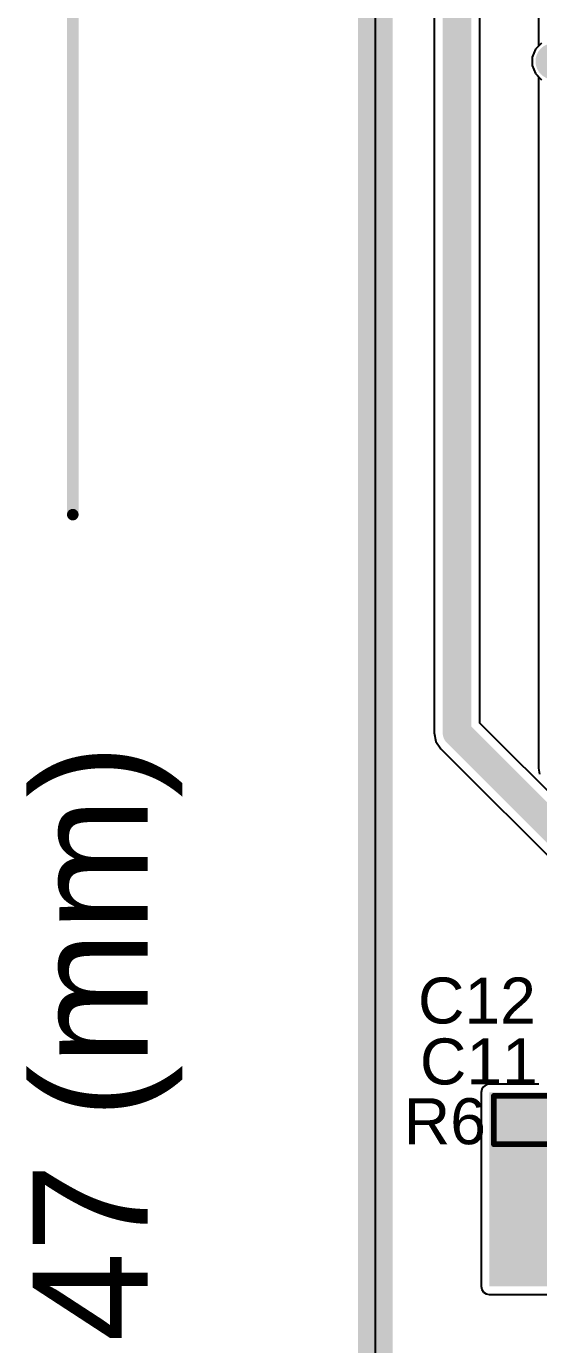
# Model space of a CAD drawing. Header units: millimetres. Extents: x -11 to 156, y -11 to 109.
# Drawn here: x -10.93 to 0.38, y 39.59 to 68.72 of the extents above; entities that cross this region are included whole.
import ezdxf

# ---------------------------------------------------------------- set-up
doc = ezdxf.new("R2010")
doc.units = ezdxf.units.MM
for name, color, linetype in [('BottomLayer', 5, 'Continuous'), ('BottomSolder', 6, 'Continuous'), ('Mechanical1', 6, 'Continuous'), ('Mechanical2', 216, 'Continuous'), ('TopLayer', 1, 'Continuous'), ('TopOverlay', 2, 'Continuous'), ('TopPaste', 8, 'Continuous'), ('TopSolder', 216, 'Continuous')]:
    doc.layers.add(name, color=color, linetype=linetype)
doc.styles.add('Arial', font='', dxfattribs={"height": 0.2})
doc.styles.get('Arial').set_extended_font_data('Arial')

# ---------------------------------------------------------------- blocks, each defined once
blk = doc.blocks.new('R___0603_51')
at = {"layer": 'TopLayer'}
for points in [[(-0.381, 0.4445), (-0.381, -0.4445), (-1.143, -0.4445), (-1.143, 0.4445)], [(1.143, 0.4445), (1.143, -0.4445), (0.381, -0.4445), (0.381, 0.4445)]]:
    blk.add_hatch(color=1, dxfattribs=at).paths.add_polyline_path(points)
at = {"layer": 'TopPaste'}
for points in [[(-0.381, 0.4445), (-0.381, -0.4445), (-1.143, -0.4445), (-1.143, 0.4445)], [(1.143, 0.4445), (1.143, -0.4445), (0.381, -0.4445), (0.381, 0.4445)]]:
    blk.add_hatch(color=8, dxfattribs=at).paths.add_polyline_path(points)
at = {"layer": 'TopSolder'}
for points in [[(-0.2794, 0.5461), (-0.2794, -0.5461), (-1.2446, -0.5461), (-1.2446, 0.5461)], [(1.2446, 0.5461), (1.2446, -0.5461), (0.2794, -0.5461), (0.2794, 0.5461)]]:
    blk.add_hatch(color=216, dxfattribs=at).paths.add_polyline_path(points)
at = {"layer": 'TopOverlay', "const_width": 0.127}
for points in [[(-1.2192, -0.5334), (-1.2192, 0.5334)], [(-1.2192, 0.5334), (1.2192, 0.5334)], [(1.2192, -0.5334), (1.2192, 0.5334)], [(-1.2192, -0.5334), (1.2192, -0.5334)]]:
    blk.add_lwpolyline(points, dxfattribs=at)
at = {"layer": 'TopOverlay', "const_width": 0.0635}
for points in [[(-1.25095, 0.5334, 1), (-1.18745, 0.5334, 1)], [(-1.25095, 0.5334, 1), (-1.18745, 0.5334, 1)], [(1.18745, 0.5334, 1), (1.25095, 0.5334, 1)], [(1.18745, 0.5334, 1), (1.25095, 0.5334, 1)], [(-1.25095, -0.5334, 1), (-1.18745, -0.5334, 1)], [(-1.25095, -0.5334, 1), (-1.18745, -0.5334, 1)], [(1.18745, -0.5334, 1), (1.25095, -0.5334, 1)], [(1.18745, -0.5334, 1), (1.25095, -0.5334, 1)]]:
    blk.add_lwpolyline(points, format="xyb", close=True, dxfattribs=at)

msp = doc.modelspace()

# ---------------------------------------------------------------- hatches: boundary and pattern name
at = {"layer": 'BottomSolder'}
h = msp.add_hatch(color=6, dxfattribs=at)
edge = h.paths.add_edge_path()
edge.add_arc((0.711, 67.945), 0.402, 0, 360)
at = {"layer": 'TopLayer'}
for points in [[(-0.711, 41.123), (0.635, 41.123), (0.635, 45.161), (-0.711, 45.161)], [(9.601, 40.879), (9.601, 43.561), (-0.712, 43.561), (-0.712, 40.879)]]:
    msp.add_hatch(color=1, dxfattribs=at).paths.add_polyline_path(points)
at = {"layer": 'TopSolder'}
h = msp.add_hatch(color=216, dxfattribs=at)
edge = h.paths.add_edge_path()
edge.add_arc((0.711, 67.945), 0.402, 0, 360)

# ---------------------------------------------------------------- linework, layer by layer
at = {"layer": 'BottomLayer'}
for p, q in [((-3.226, -2.286), (-3.226, 96.393)), ((-1.927, 84.226), (-1.927, 53.111)), ((-0.917, 53.321), (-0.917, 84.017)), ((0.306, 68.216), (0.233, 68.04)), ((0.441, 68.35), (0.306, 68.216)), ((0.233, 68.04), (0.233, 67.85)), ((0.233, 67.85), (0.306, 67.674)), ((0.306, 67.674), (0.441, 67.54)), ((3.837, 48.566), (-0.917, 53.321)), ((-1.927, 53.111), (-1.889, 52.918)), ((-1.889, 52.918), (-1.779, 52.754)), ((-1.779, 52.754), (2.975, 48))]:
    msp.add_line(p, q, dxfattribs=at)
at = {"layer": 'BottomLayer', "const_width": 0.635}
for points in [[(-1.422, 53.111), (-1.422, 84.226)], [(-1.422, 53.111), (3.48, 48.209)]]:
    msp.add_lwpolyline(points, dxfattribs=at)
at = {"layer": 'BottomLayer', "const_width": 0.318}
msp.add_lwpolyline([(-1.581, 53.111, 1), (-1.264, 53.111, 1)], format="xyb", close=True, dxfattribs=at)
msp.add_lwpolyline([(-1.581, 53.111, 1), (-1.264, 53.111, 1)], format="xyb", close=True, dxfattribs=at)
at = {"layer": 'Mechanical1', "const_width": 0.254}
msp.add_lwpolyline([(-9.906, 57.929), (-9.906, 96.393)], dxfattribs=at)
at = {"layer": 'Mechanical1', "const_width": 0.127}
msp.add_lwpolyline([(-9.97, 57.929, 1), (-9.842, 57.929, 1)], format="xyb", close=True, dxfattribs=at)
at = {"layer": 'Mechanical2', "const_width": 0.762}
msp.add_lwpolyline([(-3.226, 96.393), (-3.226, -5.08)], dxfattribs=at)
at = {"layer": 'TopLayer'}
for p, q in [((-3.226, -2.286), (-3.226, 96.393)), ((0.375, 69.319), (0.375, 68.284)), ((0.306, 68.216), (0.233, 68.04)), ((0.375, 68.284), (0.306, 68.216)), ((0.233, 68.04), (0.233, 67.85)), ((0.233, 67.85), (0.306, 67.674)), ((0.306, 67.674), (0.375, 67.606)), ((0.375, 67.606), (0.375, 52.324)), ((0.375, 52.324), (0.4, 52.195)), ((-0.879, 45.231), (-0.892, 45.161)), ((-0.892, 45.161), (-0.892, 43.564)), ((-0.839, 45.289), (-0.879, 45.231)), ((-0.781, 45.329), (-0.839, 45.289)), ((-0.711, 45.342), (-0.781, 45.329)), ((0.381, 45.342), (-0.711, 45.342)), ((-0.892, 43.564), (-0.893, 43.561)), ((-0.893, 43.561), (-0.893, 40.879)), ((-0.893, 40.879), (-0.879, 40.809)), ((-0.879, 40.809), (-0.84, 40.751)), ((-0.84, 40.751), (-0.781, 40.711)), ((-0.781, 40.711), (-0.712, 40.698)), ((-0.712, 40.698), (5.582, 40.698))]:
    msp.add_line(p, q, dxfattribs=at)
at = {"layer": 'TopLayer', "const_width": 1.016}
for points in [[(-0.152, 42.25), (-0.152, 44.552)], [(0.443, 41.655), (7.647, 41.655)]]:
    msp.add_lwpolyline(points, dxfattribs=at)
at = {"layer": 'TopLayer', "const_width": 0.508}
for points in [[(-0.406, 44.552, 1), (0.102, 44.552, 1)], [(-0.406, 42.25, 1), (0.102, 42.25, 1)], [(0.189, 41.655, 1), (0.697, 41.655, 1)]]:
    msp.add_lwpolyline(points, format="xyb", close=True, dxfattribs=at)

# ---------------------------------------------------------------- block references
msp.add_blockref('R___0603_51', (0.61, 44.552))

# ---------------------------------------------------------------- texts
at = {"layer": 'Mechanical1', "style": 'Arial'}
msp.add_text('101.47 (mm)', height=2.54, rotation=90, dxfattribs=at).set_placement((-8.255, 32.749))
at = {"layer": 'TopOverlay', "style": 'Arial'}
for s, p in [('C12', (-2.286, 46.685)), ('C11', (-2.243, 45.339)), ('R6', (-2.599, 44.018))]:
    msp.add_text(s, height=1.016, dxfattribs=at).set_placement(p)

doc.saveas('drawing.dxf')
